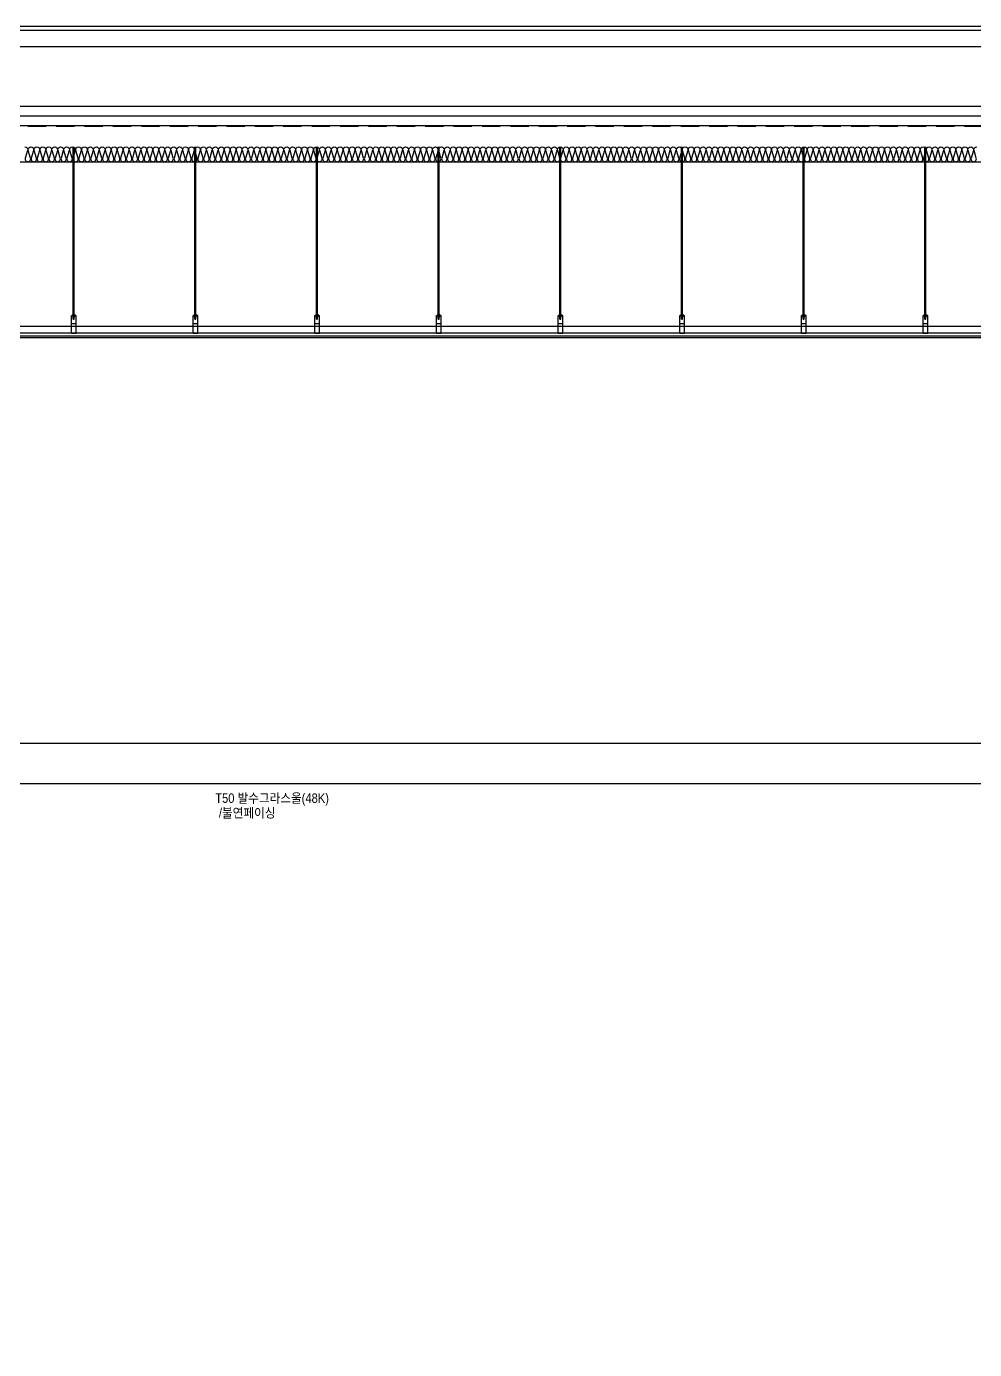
# Model space of a CAD drawing. Header units: millimetres. Extents: x 17311 to 801382, y -242618 to -104888.
# Drawn here: x 95470 to 102484, y -152373 to -142588 of the extents above; entities that cross this region are included whole.
import ezdxf
from ezdxf.enums import TextEntityAlignment as Align

# ---------------------------------------------------------------- set-up
doc = ezdxf.new("R2010")
doc.units = ezdxf.units.MM
doc.header["$LTSCALE"] = 250
doc.linetypes.add('HID', pattern=[2.8, 1.8, -1])
for name, color, linetype in [('A-CEIL', 8, 'Continuous'), ('A-CEIL_EL', 8, 'Continuous'), ('A-ELE-8', 8, 'Continuous'), ('A-FIN', 6, 'Continuous'), ('A-FIN-8', 8, 'Continuous'), ('A-HAT-WIREMESH', 9, 'g_mesh'), ('A-WP', 1, 'HID'), ('ISL', 251, 'Continuous')]:
    doc.layers.add(name, color=color, linetype=linetype)
doc.layers.add('NOPLOT-단열', color=225, linetype='Continuous', plot=False)
doc.styles.add('Gdim', font='')
doc.styles.get('Gdim').set_extended_font_data('Dotum')
doc.linetypes.add('g_mesh', pattern='A,10,-0.8,["X",Gdim,S=0.6,R=0,X=-0.15,Y=-0.3],-0.8', length=11.6)

msp = doc.modelspace()

# ---------------------------------------------------------------- linework, layer by layer
at = {"layer": 'A-CEIL'}
for p, q in [((79229.5, -144876.1), (109372.2, -144876.1, 0)), ((79229.5, -144888.1), (109372.2, -144888.1, 0))]:
    msp.add_line(p, q, dxfattribs=at)
at = {"layer": 'A-CEIL_EL'}
for p, q in [((95815.3, -144752.3), (95815.3, -143478.1)), ((95824.3, -144752.3), (95824.3, -143478.1)), ((96715.3, -144752.3), (96715.3, -143478.1)), ((96724.3, -144752.3), (96724.3, -143478.1)), ((97615.3, -144752.3), (97615.3, -143478.1)), ((97624.3, -144752.3), (97624.3, -143478.1)), ((98515.3, -144752.3), (98515.3, -143478.1)), ((98524.3, -144752.3), (98524.3, -143478.1)), ((99415.3, -144752.3), (99415.3, -143478.1)), ((99424.3, -144752.3), (99424.3, -143478.1)), ((100315.3, -144752.3), (100315.3, -143478.1)), ((100324.3, -144752.3), (100324.3, -143478.1)), ((101215.3, -144752.3), (101215.3, -143478.1)), ((101224.3, -144752.3), (101224.3, -143478.1)), ((102115.3, -144752.3), (102115.3, -143478.1)), ((102124.3, -144752.3), (102124.3, -143478.1)), ((95810.2, -144718.6), (95829.3, -144718.6)), ((95810.2, -144718.6), (95810.2, -144723.6)), ((95829.3, -144718.6), (95829.3, -144723.6)), ((96710.2, -144718.6), (96729.3, -144718.6)), ((96710.2, -144718.6), (96710.2, -144723.6)), ((96729.3, -144718.6), (96729.3, -144723.6)), ((97610.2, -144718.6), (97629.3, -144718.6)), ((97610.2, -144718.6), (97610.2, -144723.6)), ((97629.3, -144718.6), (97629.3, -144723.6)), ((98510.2, -144718.6), (98529.3, -144718.6)), ((98510.2, -144718.6), (98510.2, -144723.6)), ((98529.3, -144718.6), (98529.3, -144723.6)), ((99410.2, -144718.6), (99429.3, -144718.6)), ((99410.2, -144718.6), (99410.2, -144723.6)), ((99429.3, -144718.6), (99429.3, -144723.6)), ((100310.2, -144718.6), (100329.3, -144718.6)), ((100310.2, -144718.6), (100310.2, -144723.6)), ((100329.3, -144718.6), (100329.3, -144723.6)), ((101210.2, -144718.6), (101229.3, -144718.6)), ((101210.2, -144718.6), (101210.2, -144723.6)), ((101229.3, -144718.6), (101229.3, -144723.6)), ((102110.2, -144718.6), (102129.3, -144718.6)), ((102110.2, -144718.6), (102110.2, -144723.6)), ((102129.3, -144718.6), (102129.3, -144723.6)), ((79249.4, -144805.1), (109304.7, -144805.1, 0)), ((95802.3, -144856.3), (95802.3, -144725.1)), ((95802.3, -144725.1), (95837.3, -144725.1)), ((95802.3, -144726.3), (95837.3, -144726.3)), ((95802.3, -144784.6), (95837.3, -144784.6)), ((95802.3, -144805.1), (95837.3, -144805.1)), ((95806.3, -144723.6), (95833.2, -144723.6)), ((95806.3, -144723.6), (95806.3, -144725.1)), ((95806.3, -144726.3), (95806.3, -144727.8)), ((95806.3, -144727.8), (95833.2, -144727.8)), ((95810.2, -144727.8), (95810.2, -144732.8)), ((95810.2, -144732.8), (95829.3, -144732.8)), ((95815.3, -144752.3), (95815.3, -144732.8)), ((95824.3, -144752.3), (95824.3, -144732.8)), ((95829.3, -144727.8), (95829.3, -144732.8)), ((95833.2, -144723.6), (95833.2, -144725.1)), ((95833.2, -144726.3), (95833.2, -144727.8)), ((95837.3, -144856.3), (95837.3, -144725.1)), ((96702.3, -144856.3), (96702.3, -144725.1)), ((96702.3, -144725.1), (96737.3, -144725.1)), ((96702.3, -144726.3), (96737.3, -144726.3)), ((96702.3, -144784.6), (96737.3, -144784.6)), ((96702.3, -144805.1), (96737.3, -144805.1)), ((96706.3, -144723.6), (96733.2, -144723.6)), ((96706.3, -144723.6), (96706.3, -144725.1)), ((96706.3, -144726.3), (96706.3, -144727.8)), ((96706.3, -144727.8), (96733.2, -144727.8)), ((96710.2, -144727.8), (96710.2, -144732.8)), ((96710.2, -144732.8), (96729.3, -144732.8)), ((96715.3, -144752.3), (96715.3, -144732.8)), ((96724.3, -144752.3), (96724.3, -144732.8)), ((96729.3, -144727.8), (96729.3, -144732.8)), ((96733.2, -144723.6), (96733.2, -144725.1)), ((96733.2, -144726.3), (96733.2, -144727.8)), ((96737.3, -144856.3), (96737.3, -144725.1)), ((97602.3, -144856.3), (97602.3, -144725.1)), ((97602.3, -144725.1), (97637.3, -144725.1)), ((97602.3, -144726.3), (97637.3, -144726.3)), ((97602.3, -144784.6), (97637.3, -144784.6)), ((97602.3, -144805.1), (97637.3, -144805.1)), ((97606.3, -144723.6), (97633.2, -144723.6)), ((97606.3, -144723.6), (97606.3, -144725.1)), ((97606.3, -144726.3), (97606.3, -144727.8)), ((97606.3, -144727.8), (97633.2, -144727.8)), ((97610.2, -144727.8), (97610.2, -144732.8)), ((97610.2, -144732.8), (97629.3, -144732.8)), ((97615.3, -144752.3), (97615.3, -144732.8)), ((97624.3, -144752.3), (97624.3, -144732.8)), ((97629.3, -144727.8), (97629.3, -144732.8)), ((97633.2, -144723.6), (97633.2, -144725.1)), ((97633.2, -144726.3), (97633.2, -144727.8)), ((97637.3, -144856.3), (97637.3, -144725.1)), ((98502.3, -144856.3), (98502.3, -144725.1)), ((98502.3, -144725.1), (98537.3, -144725.1)), ((98502.3, -144726.3), (98537.3, -144726.3)), ((98502.3, -144784.6), (98537.3, -144784.6)), ((98502.3, -144805.1), (98537.3, -144805.1)), ((98506.3, -144723.6), (98533.2, -144723.6)), ((98506.3, -144723.6), (98506.3, -144725.1)), ((98506.3, -144726.3), (98506.3, -144727.8)), ((98506.3, -144727.8), (98533.2, -144727.8)), ((98510.2, -144727.8), (98510.2, -144732.8)), ((98510.2, -144732.8), (98529.3, -144732.8)), ((98515.3, -144752.3), (98515.3, -144732.8)), ((98524.3, -144752.3), (98524.3, -144732.8)), ((98529.3, -144727.8), (98529.3, -144732.8)), ((98533.2, -144723.6), (98533.2, -144725.1)), ((98533.2, -144726.3), (98533.2, -144727.8)), ((98537.3, -144856.3), (98537.3, -144725.1)), ((99402.3, -144856.3), (99402.3, -144725.1)), ((99402.3, -144725.1), (99437.3, -144725.1)), ((99402.3, -144726.3), (99437.3, -144726.3)), ((99402.3, -144784.6), (99437.3, -144784.6)), ((99402.3, -144805.1), (99437.3, -144805.1)), ((99406.3, -144723.6), (99433.2, -144723.6)), ((99406.3, -144723.6), (99406.3, -144725.1)), ((99406.3, -144726.3), (99406.3, -144727.8)), ((99406.3, -144727.8), (99433.2, -144727.8)), ((99410.2, -144727.8), (99410.2, -144732.8)), ((99410.2, -144732.8), (99429.3, -144732.8)), ((99415.3, -144752.3), (99415.3, -144732.8)), ((99424.3, -144752.3), (99424.3, -144732.8)), ((99429.3, -144727.8), (99429.3, -144732.8)), ((99433.2, -144723.6), (99433.2, -144725.1)), ((99433.2, -144726.3), (99433.2, -144727.8)), ((99437.3, -144856.3), (99437.3, -144725.1)), ((100302.3, -144856.3), (100302.3, -144725.1)), ((100302.3, -144725.1), (100337.3, -144725.1)), ((100302.3, -144726.3), (100337.3, -144726.3)), ((100302.3, -144784.6), (100337.3, -144784.6)), ((100302.3, -144805.1), (100337.3, -144805.1)), ((100306.3, -144723.6), (100333.2, -144723.6)), ((100306.3, -144723.6), (100306.3, -144725.1)), ((100306.3, -144726.3), (100306.3, -144727.8)), ((100306.3, -144727.8), (100333.2, -144727.8)), ((100310.2, -144727.8), (100310.2, -144732.8)), ((100310.2, -144732.8), (100329.3, -144732.8)), ((100315.3, -144752.3), (100315.3, -144732.8)), ((100324.3, -144752.3), (100324.3, -144732.8)), ((100329.3, -144727.8), (100329.3, -144732.8)), ((100333.2, -144723.6), (100333.2, -144725.1)), ((100333.2, -144726.3), (100333.2, -144727.8)), ((100337.3, -144856.3), (100337.3, -144725.1)), ((101202.3, -144856.3), (101202.3, -144725.1)), ((101202.3, -144725.1), (101237.3, -144725.1)), ((101202.3, -144726.3), (101237.3, -144726.3)), ((101202.3, -144784.6), (101237.3, -144784.6)), ((101202.3, -144805.1), (101237.3, -144805.1)), ((101206.3, -144723.6), (101233.2, -144723.6)), ((101206.3, -144723.6), (101206.3, -144725.1)), ((101206.3, -144726.3), (101206.3, -144727.8)), ((101206.3, -144727.8), (101233.2, -144727.8)), ((101210.2, -144727.8), (101210.2, -144732.8)), ((101210.2, -144732.8), (101229.3, -144732.8)), ((101215.3, -144752.3), (101215.3, -144732.8)), ((101224.3, -144752.3), (101224.3, -144732.8)), ((101229.3, -144727.8), (101229.3, -144732.8)), ((101233.2, -144723.6), (101233.2, -144725.1)), ((101233.2, -144726.3), (101233.2, -144727.8)), ((101237.3, -144856.3), (101237.3, -144725.1)), ((102102.3, -144856.3), (102102.3, -144725.1)), ((102102.3, -144725.1), (102137.3, -144725.1)), ((102102.3, -144726.3), (102137.3, -144726.3)), ((102102.3, -144784.6), (102137.3, -144784.6)), ((102102.3, -144805.1), (102137.3, -144805.1)), ((102106.3, -144723.6), (102133.2, -144723.6)), ((102106.3, -144723.6), (102106.3, -144725.1)), ((102106.3, -144726.3), (102106.3, -144727.8)), ((102106.3, -144727.8), (102133.2, -144727.8)), ((102110.2, -144727.8), (102110.2, -144732.8)), ((102110.2, -144732.8), (102129.3, -144732.8)), ((102115.3, -144752.3), (102115.3, -144732.8)), ((102124.3, -144752.3), (102124.3, -144732.8)), ((102129.3, -144727.8), (102129.3, -144732.8)), ((102133.2, -144723.6), (102133.2, -144725.1)), ((102133.2, -144726.3), (102133.2, -144727.8)), ((102137.3, -144856.3), (102137.3, -144725.1)), ((79249.4, -144855.1), (109304.7, -144855.1, 0)), ((95802.3, -144855.1), (95837.3, -144855.1)), ((95802.3, -144856.3), (95837.3, -144856.3)), ((96702.3, -144855.1), (96737.3, -144855.1)), ((96702.3, -144856.3), (96737.3, -144856.3)), ((97602.3, -144855.1), (97637.3, -144855.1)), ((97602.3, -144856.3), (97637.3, -144856.3)), ((98502.3, -144855.1), (98537.3, -144855.1)), ((98502.3, -144856.3), (98537.3, -144856.3)), ((99402.3, -144855.1), (99437.3, -144855.1)), ((99402.3, -144856.3), (99437.3, -144856.3)), ((100302.3, -144855.1), (100337.3, -144855.1)), ((100302.3, -144856.3), (100337.3, -144856.3)), ((101202.3, -144855.1), (101237.3, -144855.1)), ((101202.3, -144856.3), (101237.3, -144856.3)), ((102102.3, -144855.1), (102137.3, -144855.1)), ((102102.3, -144856.3), (102137.3, -144856.3))]:
    msp.add_line(p, q, dxfattribs=at)
for centre in [(95819.8, -144740.8), (96719.8, -144740.8), (97619.8, -144740.8), (98519.8, -144740.8), (99419.8, -144740.8), (100319.8, -144740.8), (101219.8, -144740.8), (102119.8, -144740.8)]:
    msp.add_arc(centre, 12.4, 248.71498, 291.28502, dxfattribs=at)
at = {"layer": 'A-ELE-8'}
for p, q in [((148495.3, -142588.1), (79345.3, -142588.1)), ((148495.3, -142618.1), (79345.3, -142618.1)), ((148495.3, -142738.1), (79345.3, -142738.1))]:
    msp.add_line(p, q, dxfattribs=at)
at = {"layer": 'A-FIN'}
for p, q in [((79303.3, -143178.1), (148687.3, -143178.1)), ((78876.3, -147888.1), (109395.3, -147888.1))]:
    msp.add_line(p, q, dxfattribs=at)
at = {"layer": 'A-FIN-8'}
msp.add_line((79313.5, -143320.1), (148677, -143320.1), dxfattribs=at)
at = {"layer": 'A-HAT-WIREMESH', "ltscale": 0.6}
msp.add_line((79303.3, -143249.1), (148687.3, -143249.1), dxfattribs=at)
at = {"layer": 'A-WP', "ltscale": 0.3}
msp.add_line((79310.4, -143325.1), (148680.1, -143325.1), dxfattribs=at)
at = {"layer": 'ISL', "elevation": 0}
msp.add_lwpolyline([(95459.3, -143478.1, -0.509267), (95478.7, -143504.8), (95461.8, -143561.5, 1.372593), (95500.7, -143561.5), (95483.8, -143504.8, -0.509267), (95503.3, -143478.1, -0.509267), (95522.7, -143504.8), (95505.8, -143561.5, 1.372593), (95544.7, -143561.5), (95527.8, -143504.8, -0.509267), (95547.3, -143478.1, -0.509267), (95566.7, -143504.8), (95549.8, -143561.5, 1.372593), (95588.7, -143561.5), (95571.8, -143504.8, -0.509267), (95591.3, -143478.1, -0.509267), (95610.7, -143504.8), (95593.8, -143561.5, 1.372593), (95632.7, -143561.5), (95615.8, -143504.8, -0.509267), (95635.3, -143478.1, -0.509267), (95654.7, -143504.8), (95637.8, -143561.5, 1.372593), (95676.7, -143561.5), (95659.8, -143504.8, -0.509267), (95679.3, -143478.1, -0.509267), (95698.7, -143504.8), (95681.8, -143561.5, 1.372593), (95720.7, -143561.5), (95703.8, -143504.8, -0.509267), (95723.3, -143478.1, -0.509267), (95742.7, -143504.8), (95725.8, -143561.5, 1.372593), (95764.7, -143561.5), (95747.8, -143504.8, -0.509267), (95767.3, -143478.1, -0.509267), (95786.7, -143504.8), (95769.8, -143561.5, 1.372593), (95808.7, -143561.5), (95791.8, -143504.8, -0.509267), (95811.3, -143478.1, -0.509267), (95830.7, -143504.8), (95813.8, -143561.5, 1.372593), (95852.7, -143561.5), (95835.8, -143504.8, -0.509267), (95855.3, -143478.1, -0.509267), (95874.7, -143504.8), (95857.8, -143561.5, 1.372593), (95896.7, -143561.5), (95879.8, -143504.8, -0.509267), (95899.3, -143478.1, -0.509267), (95918.7, -143504.8), (95901.8, -143561.5, 1.372593), (95940.7, -143561.5), (95923.8, -143504.8, -0.509267), (95943.3, -143478.1, -0.509267), (95962.7, -143504.8), (95945.8, -143561.5, 1.372593), (95984.7, -143561.5), (95967.8, -143504.8, -0.509267), (95987.3, -143478.1, -0.509267), (96006.7, -143504.8), (95989.8, -143561.5, 1.372593), (96028.7, -143561.5), (96011.8, -143504.8, -0.509267), (96031.3, -143478.1, -0.509267), (96050.7, -143504.8), (96033.8, -143561.5, 1.372593), (96072.7, -143561.5), (96055.8, -143504.8, -0.509267), (96075.3, -143478.1, -0.509267), (96094.7, -143504.8), (96077.8, -143561.5, 1.372593), (96116.7, -143561.5), (96099.8, -143504.8, -0.509267), (96119.3, -143478.1, -0.509267), (96138.7, -143504.8), (96121.8, -143561.5, 1.372593), (96160.7, -143561.5), (96143.8, -143504.8, -0.509267), (96163.3, -143478.1, -0.509267), (96182.7, -143504.8), (96165.8, -143561.5, 1.372593), (96204.7, -143561.5), (96187.8, -143504.8, -0.509267), (96207.3, -143478.1, -0.509267), (96226.7, -143504.8), (96209.8, -143561.5, 1.372593), (96248.7, -143561.5), (96231.8, -143504.8, -0.509267), (96251.3, -143478.1, -0.509267), (96270.7, -143504.8), (96253.8, -143561.5, 1.372593), (96292.7, -143561.5), (96275.8, -143504.8, -0.509267), (96295.3, -143478.1, -0.509267), (96314.7, -143504.8), (96297.8, -143561.5, 1.372593), (96336.7, -143561.5), (96319.8, -143504.8, -0.509267), (96339.3, -143478.1, -0.509267), (96358.7, -143504.8), (96341.8, -143561.5, 1.372593), (96380.7, -143561.5), (96363.8, -143504.8, -0.509267), (96383.3, -143478.1, -0.509267), (96402.7, -143504.8), (96385.8, -143561.5, 1.372593), (96424.7, -143561.5), (96407.8, -143504.8, -0.509267), (96427.3, -143478.1, -0.509267), (96446.7, -143504.8), (96429.8, -143561.5, 1.372593), (96468.7, -143561.5), (96451.8, -143504.8, -0.509267), (96471.3, -143478.1, -0.509267), (96490.7, -143504.8), (96473.8, -143561.5, 1.372593), (96512.7, -143561.5), (96495.8, -143504.8, -0.509267), (96515.3, -143478.1, -0.509267), (96534.7, -143504.8), (96517.8, -143561.5, 1.372593), (96556.7, -143561.5), (96539.8, -143504.8, -0.509267), (96559.3, -143478.1, -0.509267), (96578.7, -143504.8), (96561.8, -143561.5, 1.372593), (96600.7, -143561.5), (96583.8, -143504.8, -0.509267), (96603.3, -143478.1, -0.509267), (96622.7, -143504.8), (96605.8, -143561.5, 1.372593), (96644.7, -143561.5), (96627.8, -143504.8, -0.509267), (96647.3, -143478.1, -0.509267), (96666.7, -143504.8), (96649.8, -143561.5, 1.372593), (96688.7, -143561.5), (96671.8, -143504.8, -0.509267), (96691.3, -143478.1, -0.509267), (96710.7, -143504.8), (96693.8, -143561.5, 1.372593), (96732.7, -143561.5), (96715.8, -143504.8, -0.509267), (96735.3, -143478.1, -0.509267), (96754.7, -143504.8), (96737.8, -143561.5, 1.372593), (96776.7, -143561.5), (96759.8, -143504.8, -0.509267), (96779.3, -143478.1, -0.509267), (96798.7, -143504.8), (96781.8, -143561.5, 1.372593), (96820.7, -143561.5), (96803.8, -143504.8, -0.509267), (96823.3, -143478.1, -0.509267), (96842.7, -143504.8), (96825.8, -143561.5, 1.372593), (96864.7, -143561.5), (96847.8, -143504.8, -0.509267), (96867.3, -143478.1, -0.509267), (96886.7, -143504.8), (96869.8, -143561.5, 1.372593), (96908.7, -143561.5), (96891.8, -143504.8, -0.509267), (96911.3, -143478.1, -0.509267), (96930.7, -143504.8), (96913.8, -143561.5, 1.372593), (96952.7, -143561.5), (96935.8, -143504.8, -0.509267), (96955.3, -143478.1, -0.509267), (96974.7, -143504.8), (96957.8, -143561.5, 1.372593), (96996.7, -143561.5), (96979.8, -143504.8, -0.509267), (96999.3, -143478.1, -0.509267), (97018.7, -143504.8), (97001.8, -143561.5, 1.372593), (97040.7, -143561.5), (97023.8, -143504.8, -0.509267), (97043.3, -143478.1, -0.509267), (97062.7, -143504.8), (97045.8, -143561.5, 1.372593), (97084.7, -143561.5), (97067.8, -143504.8, -0.509267), (97087.3, -143478.1, -0.509267), (97106.7, -143504.8), (97089.8, -143561.5, 1.372593), (97128.7, -143561.5), (97111.8, -143504.8, -0.509267), (97131.3, -143478.1, -0.509267), (97150.7, -143504.8), (97133.8, -143561.5, 1.372593), (97172.7, -143561.5), (97155.8, -143504.8, -0.509267), (97175.3, -143478.1, -0.509267), (97194.7, -143504.8), (97177.8, -143561.5, 1.372593), (97216.7, -143561.5), (97199.8, -143504.8, -0.509267), (97219.3, -143478.1, -0.509267), (97238.7, -143504.8), (97221.8, -143561.5, 1.372593), (97260.7, -143561.5), (97243.8, -143504.8, -0.509267), (97263.3, -143478.1, -0.509267), (97282.7, -143504.8), (97265.8, -143561.5, 1.372593), (97304.7, -143561.5), (97287.8, -143504.8, -0.509267), (97307.3, -143478.1, -0.509267), (97326.7, -143504.8), (97309.8, -143561.5, 1.372593), (97348.7, -143561.5), (97331.8, -143504.8, -0.509267), (97351.3, -143478.1, -0.509267), (97370.7, -143504.8), (97353.8, -143561.5, 1.372593), (97392.7, -143561.5), (97375.8, -143504.8, -0.509267), (97395.3, -143478.1, -0.509267), (97414.7, -143504.8), (97397.8, -143561.5, 1.372593), (97436.7, -143561.5), (97419.8, -143504.8, -0.509267), (97439.3, -143478.1, -0.509267), (97458.7, -143504.8), (97441.8, -143561.5, 1.372593), (97480.7, -143561.5), (97463.8, -143504.8, -0.509267), (97483.3, -143478.1, -0.509267), (97502.7, -143504.8), (97485.8, -143561.5, 1.372593), (97524.7, -143561.5), (97507.8, -143504.8, -0.509267), (97527.3, -143478.1, -0.509267), (97546.7, -143504.8), (97529.8, -143561.5, 1.372593), (97568.7, -143561.5), (97551.8, -143504.8, -0.509267), (97571.3, -143478.1, -0.509267), (97590.7, -143504.8), (97573.8, -143561.5, 1.372593), (97612.7, -143561.5), (97595.8, -143504.8, -0.509267), (97615.3, -143478.1, -0.509267), (97634.7, -143504.8), (97617.8, -143561.5, 1.372593), (97656.7, -143561.5), (97639.8, -143504.8, -0.509267), (97659.3, -143478.1, -0.509267), (97678.7, -143504.8), (97661.8, -143561.5, 1.372593), (97700.7, -143561.5), (97683.8, -143504.8, -0.509267), (97703.3, -143478.1, -0.509267), (97722.7, -143504.8), (97705.8, -143561.5, 1.372593), (97744.7, -143561.5), (97727.8, -143504.8, -0.509267), (97747.3, -143478.1, -0.509267), (97766.7, -143504.8), (97749.8, -143561.5, 1.372593), (97788.7, -143561.5), (97771.8, -143504.8, -0.509267), (97791.3, -143478.1, -0.509267), (97810.7, -143504.8), (97793.8, -143561.5, 1.372593), (97832.7, -143561.5), (97815.8, -143504.8, -0.509267), (97835.3, -143478.1, -0.509267), (97854.7, -143504.8), (97837.8, -143561.5, 1.372593), (97876.7, -143561.5), (97859.8, -143504.8, -0.509267), (97879.3, -143478.1, -0.509267), (97898.7, -143504.8), (97881.8, -143561.5, 1.372593), (97920.7, -143561.5), (97903.8, -143504.8, -0.509267), (97923.3, -143478.1, -0.509267), (97942.7, -143504.8), (97925.8, -143561.5, 1.372593), (97964.7, -143561.5), (97947.8, -143504.8, -0.509267), (97967.3, -143478.1, -0.509267), (97986.7, -143504.8), (97969.8, -143561.5, 1.372593), (98008.7, -143561.5), (97991.8, -143504.8, -0.509267), (98011.3, -143478.1, -0.509267), (98030.7, -143504.8), (98013.8, -143561.5, 1.372593), (98052.7, -143561.5), (98035.8, -143504.8, -0.509267), (98055.3, -143478.1, -0.509267), (98074.7, -143504.8), (98057.8, -143561.5, 1.372593), (98096.7, -143561.5), (98079.8, -143504.8, -0.509267), (98099.3, -143478.1, -0.509267), (98118.7, -143504.8), (98101.8, -143561.5, 1.372593), (98140.7, -143561.5), (98123.8, -143504.8, -0.509267), (98143.3, -143478.1, -0.509267), (98162.7, -143504.8), (98145.8, -143561.5, 1.372593), (98184.7, -143561.5), (98167.8, -143504.8, -0.509267), (98187.3, -143478.1, -0.509267), (98206.7, -143504.8), (98189.8, -143561.5, 1.372593), (98228.7, -143561.5), (98211.8, -143504.8, -0.509267), (98231.3, -143478.1, -0.509267), (98250.7, -143504.8), (98233.8, -143561.5, 1.372593), (98272.7, -143561.5), (98255.8, -143504.8, -0.509267), (98275.3, -143478.1, -0.509267), (98294.7, -143504.8), (98277.8, -143561.5, 1.372593), (98316.7, -143561.5), (98299.8, -143504.8, -0.509267), (98319.3, -143478.1, -0.509267), (98338.7, -143504.8), (98321.8, -143561.5, 1.372593), (98360.7, -143561.5), (98343.8, -143504.8, -0.509267), (98363.3, -143478.1, -0.509267), (98382.7, -143504.8), (98365.8, -143561.5, 1.372593), (98404.7, -143561.5), (98387.8, -143504.8, -0.509267), (98407.3, -143478.1, -0.509267), (98426.7, -143504.8), (98409.8, -143561.5, 1.372593), (98448.7, -143561.5), (98431.8, -143504.8, -0.509267), (98451.3, -143478.1, -0.509267), (98470.7, -143504.8), (98453.8, -143561.5, 1.372593), (98492.7, -143561.5), (98475.8, -143504.8, -0.509267), (98495.3, -143478.1, -0.509267), (98514.7, -143504.8), (98497.8, -143561.5, 1.372593), (98536.7, -143561.5), (98519.8, -143504.8, -0.509267), (98539.3, -143478.1, -0.509267), (98558.7, -143504.8), (98541.8, -143561.5, 1.372593), (98580.7, -143561.5), (98563.8, -143504.8, -0.509267), (98583.3, -143478.1, -0.509267), (98602.7, -143504.8), (98585.8, -143561.5, 1.372593), (98624.7, -143561.5), (98607.8, -143504.8, -0.509267), (98627.3, -143478.1, -0.509267), (98646.7, -143504.8), (98629.8, -143561.5, 1.372593), (98668.7, -143561.5), (98651.8, -143504.8, -0.509267), (98671.3, -143478.1, -0.509267), (98690.7, -143504.8), (98673.8, -143561.5, 1.372593), (98712.7, -143561.5), (98695.8, -143504.8, -0.509267), (98715.3, -143478.1, -0.509267), (98734.7, -143504.8), (98717.8, -143561.5, 1.372593), (98756.7, -143561.5), (98739.8, -143504.8, -0.509267), (98759.3, -143478.1, -0.509267), (98778.7, -143504.8), (98761.8, -143561.5, 1.372593), (98800.7, -143561.5), (98783.8, -143504.8, -0.509267), (98803.3, -143478.1, -0.509267), (98822.7, -143504.8), (98805.8, -143561.5, 1.372593), (98844.7, -143561.5), (98827.8, -143504.8, -0.509267), (98847.3, -143478.1, -0.509267), (98866.7, -143504.8), (98849.8, -143561.5, 1.372593), (98888.7, -143561.5), (98871.8, -143504.8, -0.509267), (98891.3, -143478.1, -0.509267), (98910.7, -143504.8), (98893.8, -143561.5, 1.372593), (98932.7, -143561.5), (98915.8, -143504.8, -0.509267), (98935.3, -143478.1, -0.509267), (98954.7, -143504.8), (98937.8, -143561.5, 1.372593), (98976.7, -143561.5), (98959.8, -143504.8, -0.509267), (98979.3, -143478.1, -0.509267), (98998.7, -143504.8), (98981.8, -143561.5, 1.372593), (99020.7, -143561.5), (99003.8, -143504.8, -0.509267), (99023.3, -143478.1, -0.509267), (99042.7, -143504.8), (99025.8, -143561.5, 1.372593), (99064.7, -143561.5), (99047.8, -143504.8, -0.509267), (99067.3, -143478.1, -0.509267), (99086.7, -143504.8), (99069.8, -143561.5, 1.372593), (99108.7, -143561.5), (99091.8, -143504.8, -0.509267), (99111.3, -143478.1, -0.509267), (99130.7, -143504.8), (99113.8, -143561.5, 1.372593), (99152.7, -143561.5), (99135.8, -143504.8, -0.509267), (99155.3, -143478.1, -0.509267), (99174.7, -143504.8), (99157.8, -143561.5, 1.372593), (99196.7, -143561.5), (99179.8, -143504.8, -0.509267), (99199.3, -143478.1, -0.509267), (99218.7, -143504.8), (99201.8, -143561.5, 1.372593), (99240.7, -143561.5), (99223.8, -143504.8, -0.509267), (99243.3, -143478.1, -0.509267), (99262.7, -143504.8), (99245.8, -143561.5, 1.372593), (99284.7, -143561.5), (99267.8, -143504.8, -0.509267), (99287.3, -143478.1, -0.509267), (99306.7, -143504.8), (99289.8, -143561.5, 1.372593), (99328.7, -143561.5), (99311.8, -143504.8, -0.509267), (99331.3, -143478.1, -0.509267), (99350.7, -143504.8), (99333.8, -143561.5, 1.372593), (99372.7, -143561.5), (99355.8, -143504.8, -0.509267), (99375.3, -143478.1, -0.509267), (99394.7, -143504.8), (99377.8, -143561.5, 1.372593), (99416.7, -143561.5), (99399.8, -143504.8, -0.509267), (99419.3, -143478.1, -0.509267), (99438.7, -143504.8), (99421.8, -143561.5, 1.372593), (99460.7, -143561.5), (99443.8, -143504.8, -0.509267), (99463.3, -143478.1, -0.509267), (99482.7, -143504.8), (99465.8, -143561.5, 1.372593), (99504.7, -143561.5), (99487.8, -143504.8, -0.509267), (99507.3, -143478.1, -0.509267), (99526.7, -143504.8), (99509.8, -143561.5, 1.372593), (99548.7, -143561.5), (99531.8, -143504.8, -0.509267), (99551.3, -143478.1, -0.509267), (99570.7, -143504.8), (99553.8, -143561.5, 1.372593), (99592.7, -143561.5), (99575.8, -143504.8, -0.509267), (99595.3, -143478.1, -0.509267), (99614.7, -143504.8), (99597.8, -143561.5, 1.372593), (99636.7, -143561.5), (99619.8, -143504.8, -0.509267), (99639.3, -143478.1, -0.509267), (99658.7, -143504.8), (99641.8, -143561.5, 1.372593), (99680.7, -143561.5), (99663.8, -143504.8, -0.509267), (99683.3, -143478.1, -0.509267), (99702.7, -143504.8), (99685.8, -143561.5, 1.372593), (99724.7, -143561.5), (99707.8, -143504.8, -0.509267), (99727.3, -143478.1, -0.509267), (99746.7, -143504.8), (99729.8, -143561.5, 1.372593), (99768.7, -143561.5), (99751.8, -143504.8, -0.509267), (99771.3, -143478.1, -0.509267), (99790.7, -143504.8), (99773.8, -143561.5, 1.372593), (99812.7, -143561.5), (99795.8, -143504.8, -0.509267), (99815.3, -143478.1, -0.509267), (99834.7, -143504.8), (99817.8, -143561.5, 1.372593), (99856.7, -143561.5), (99839.8, -143504.8, -0.509267), (99859.3, -143478.1, -0.509267), (99878.7, -143504.8), (99861.8, -143561.5, 1.372593), (99900.7, -143561.5), (99883.8, -143504.8, -0.509267), (99903.3, -143478.1, -0.509267), (99922.7, -143504.8), (99905.8, -143561.5, 1.372593), (99944.7, -143561.5), (99927.8, -143504.8, -0.509267), (99947.3, -143478.1, -0.509267), (99966.7, -143504.8), (99949.8, -143561.5, 1.372593), (99988.7, -143561.5), (99971.8, -143504.8, -0.509267), (99991.3, -143478.1, -0.509267), (100010.7, -143504.8), (99993.8, -143561.5, 1.372593), (100032.7, -143561.5), (100015.8, -143504.8, -0.509267), (100035.3, -143478.1, -0.509267), (100054.7, -143504.8), (100037.8, -143561.5, 1.372593), (100076.7, -143561.5), (100059.8, -143504.8, -0.509267), (100079.3, -143478.1, -0.509267), (100098.7, -143504.8), (100081.8, -143561.5, 1.372593), (100120.7, -143561.5), (100103.8, -143504.8, -0.509267), (100123.3, -143478.1, -0.509267), (100142.7, -143504.8), (100125.8, -143561.5, 1.372593), (100164.7, -143561.5), (100147.8, -143504.8, -0.509267), (100167.3, -143478.1, -0.509267), (100186.7, -143504.8), (100169.8, -143561.5, 1.372593), (100208.7, -143561.5), (100191.8, -143504.8, -0.509267), (100211.3, -143478.1, -0.509267), (100230.7, -143504.8), (100213.8, -143561.5, 1.372593), (100252.7, -143561.5), (100235.8, -143504.8, -0.509267), (100255.3, -143478.1, -0.509267), (100274.7, -143504.8), (100257.8, -143561.5, 1.372593), (100296.7, -143561.5), (100279.8, -143504.8, -0.509267), (100299.3, -143478.1, -0.509267), (100318.7, -143504.8), (100301.8, -143561.5, 1.372593), (100340.7, -143561.5), (100323.8, -143504.8, -0.509267), (100343.3, -143478.1, -0.509267), (100362.7, -143504.8), (100345.8, -143561.5, 1.372593), (100384.7, -143561.5), (100367.8, -143504.8, -0.509267), (100387.3, -143478.1, -0.509267), (100406.7, -143504.8), (100389.8, -143561.5, 1.372593), (100428.7, -143561.5), (100411.8, -143504.8, -0.509267), (100431.3, -143478.1, -0.509267), (100450.7, -143504.8), (100433.8, -143561.5, 1.372593), (100472.7, -143561.5), (100455.8, -143504.8, -0.509267), (100475.3, -143478.1, -0.509267), (100494.7, -143504.8), (100477.8, -143561.5, 1.372593), (100516.7, -143561.5), (100499.8, -143504.8, -0.509267), (100519.3, -143478.1, -0.509267), (100538.7, -143504.8), (100521.8, -143561.5, 1.372593), (100560.7, -143561.5), (100543.8, -143504.8, -0.509267), (100563.3, -143478.1, -0.509267), (100582.7, -143504.8), (100565.8, -143561.5, 1.372593), (100604.7, -143561.5), (100587.8, -143504.8, -0.509267), (100607.3, -143478.1, -0.509267), (100626.7, -143504.8), (100609.8, -143561.5, 1.372593), (100648.7, -143561.5), (100631.8, -143504.8, -0.509267), (100651.3, -143478.1, -0.509267), (100670.7, -143504.8), (100653.8, -143561.5, 1.372593), (100692.7, -143561.5), (100675.8, -143504.8, -0.509267), (100695.3, -143478.1, -0.509267), (100714.7, -143504.8), (100697.8, -143561.5, 1.372593), (100736.7, -143561.5), (100719.8, -143504.8, -0.509267), (100739.3, -143478.1, -0.509267), (100758.7, -143504.8), (100741.8, -143561.5, 1.372593), (100780.7, -143561.5), (100763.8, -143504.8, -0.509267), (100783.3, -143478.1, -0.509267), (100802.7, -143504.8), (100785.8, -143561.5, 1.372593), (100824.7, -143561.5), (100807.8, -143504.8, -0.509267), (100827.3, -143478.1, -0.509267), (100846.7, -143504.8), (100829.8, -143561.5, 1.372593), (100868.7, -143561.5), (100851.8, -143504.8, -0.509267), (100871.3, -143478.1, -0.509267), (100890.7, -143504.8), (100873.8, -143561.5, 1.372593), (100912.7, -143561.5), (100895.8, -143504.8, -0.509267), (100915.3, -143478.1, -0.509267), (100934.7, -143504.8), (100917.8, -143561.5, 1.372593), (100956.7, -143561.5), (100939.8, -143504.8, -0.509267), (100959.3, -143478.1, -0.509267), (100978.7, -143504.8), (100961.8, -143561.5, 1.372593), (101000.7, -143561.5), (100983.8, -143504.8, -0.509267), (101003.3, -143478.1, -0.509267), (101022.7, -143504.8), (101005.8, -143561.5, 1.372593), (101044.7, -143561.5), (101027.8, -143504.8, -0.509267), (101047.3, -143478.1, -0.509267), (101066.7, -143504.8), (101049.8, -143561.5, 1.372593), (101088.7, -143561.5), (101071.8, -143504.8, -0.509267), (101091.3, -143478.1, -0.509267), (101110.7, -143504.8), (101093.8, -143561.5, 1.372593), (101132.7, -143561.5), (101115.8, -143504.8, -0.509267), (101135.3, -143478.1, -0.509267), (101154.7, -143504.8), (101137.8, -143561.5, 1.372593), (101176.7, -143561.5), (101159.8, -143504.8, -0.509267), (101179.3, -143478.1, -0.509267), (101198.7, -143504.8), (101181.8, -143561.5, 1.372593), (101220.7, -143561.5), (101203.8, -143504.8, -0.509267), (101223.3, -143478.1, -0.509267), (101242.7, -143504.8), (101225.8, -143561.5, 1.372593), (101264.7, -143561.5), (101247.8, -143504.8, -0.509267), (101267.3, -143478.1, -0.509267), (101286.7, -143504.8), (101269.8, -143561.5, 1.372593), (101308.7, -143561.5), (101291.8, -143504.8, -0.509267), (101311.3, -143478.1, -0.509267), (101330.7, -143504.8), (101313.8, -143561.5, 1.372593), (101352.7, -143561.5), (101335.8, -143504.8, -0.509267), (101355.3, -143478.1, -0.509267), (101374.7, -143504.8), (101357.8, -143561.5, 1.372593), (101396.7, -143561.5), (101379.8, -143504.8, -0.509267), (101399.3, -143478.1, -0.509267), (101418.7, -143504.8), (101401.8, -143561.5, 1.372593), (101440.7, -143561.5), (101423.8, -143504.8, -0.509267), (101443.3, -143478.1, -0.509267), (101462.7, -143504.8), (101445.8, -143561.5, 1.372593), (101484.7, -143561.5), (101467.8, -143504.8, -0.509267), (101487.3, -143478.1, -0.509267), (101506.7, -143504.8), (101489.8, -143561.5, 1.372593), (101528.7, -143561.5), (101511.8, -143504.8, -0.509267), (101531.3, -143478.1, -0.509267), (101550.7, -143504.8), (101533.8, -143561.5, 1.372593), (101572.7, -143561.5), (101555.8, -143504.8, -0.509267), (101575.3, -143478.1, -0.509267), (101594.7, -143504.8), (101577.8, -143561.5, 1.372593), (101616.7, -143561.5), (101599.8, -143504.8, -0.509267), (101619.3, -143478.1, -0.509267), (101638.7, -143504.8), (101621.8, -143561.5, 1.372593), (101660.7, -143561.5), (101643.8, -143504.8, -0.509267), (101663.3, -143478.1, -0.509267), (101682.7, -143504.8), (101665.8, -143561.5, 1.372593), (101704.7, -143561.5), (101687.8, -143504.8, -0.509267), (101707.3, -143478.1, -0.509267), (101726.7, -143504.8), (101709.8, -143561.5, 1.372593), (101748.7, -143561.5), (101731.8, -143504.8, -0.509267), (101751.3, -143478.1, -0.509267), (101770.7, -143504.8), (101753.8, -143561.5, 1.372593), (101792.7, -143561.5), (101775.8, -143504.8, -0.509267), (101795.3, -143478.1, -0.509267), (101814.7, -143504.8), (101797.8, -143561.5, 1.372593), (101836.7, -143561.5), (101819.8, -143504.8, -0.509267), (101839.3, -143478.1, -0.509267), (101858.7, -143504.8), (101841.8, -143561.5, 1.372593), (101880.7, -143561.5), (101863.8, -143504.8, -0.509267), (101883.3, -143478.1, -0.509267), (101902.7, -143504.8), (101885.8, -143561.5, 1.372593), (101924.7, -143561.5), (101907.8, -143504.8, -0.509267), (101927.3, -143478.1, -0.509267), (101946.7, -143504.8), (101929.8, -143561.5, 1.372593), (101968.7, -143561.5), (101951.8, -143504.8, -0.509267), (101971.3, -143478.1, -0.509267), (101990.7, -143504.8), (101973.8, -143561.5, 1.372593), (102012.7, -143561.5), (101995.8, -143504.8, -0.509267), (102015.3, -143478.1, -0.509267), (102034.7, -143504.8), (102017.8, -143561.5, 1.372593), (102056.7, -143561.5), (102039.8, -143504.8, -0.509267), (102059.3, -143478.1, -0.509267), (102078.7, -143504.8), (102061.8, -143561.5, 1.372593), (102100.7, -143561.5), (102083.8, -143504.8, -0.509267), (102103.3, -143478.1, -0.509267), (102122.7, -143504.8), (102105.8, -143561.5, 1.372593), (102144.7, -143561.5), (102127.8, -143504.8, -0.509267), (102147.3, -143478.1, -0.509267), (102166.7, -143504.8), (102149.8, -143561.5, 1.372593), (102188.7, -143561.5), (102171.8, -143504.8, -0.509267), (102191.3, -143478.1, -0.509267), (102210.7, -143504.8), (102193.8, -143561.5, 1.372593), (102232.7, -143561.5), (102215.8, -143504.8, -0.509267), (102235.3, -143478.1, -0.509267), (102254.7, -143504.8), (102237.8, -143561.5, 1.372593), (102276.7, -143561.5), (102259.8, -143504.8, -0.509267), (102279.3, -143478.1, -0.509267), (102298.7, -143504.8), (102281.8, -143561.5, 1.372593), (102320.7, -143561.5), (102303.8, -143504.8, -0.509267), (102323.3, -143478.1, -0.509267), (102342.7, -143504.8), (102325.8, -143561.5, 1.372593), (102364.7, -143561.5), (102347.8, -143504.8, -0.509267), (102367.3, -143478.1, -0.509267), (102386.7, -143504.8), (102369.8, -143561.5, 1.372593), (102408.7, -143561.5), (102391.8, -143504.8, -0.509267), (102411.3, -143478.1, -0.509267), (102430.7, -143504.8), (102413.8, -143561.5, 1.372593), (102452.7, -143561.5), (102435.8, -143504.8, -0.509267), (102455.3, -143478.1, -0.509267), (102474.7, -143504.8), (102457.8, -143561.5, 1.372593), (102496.7, -143561.5), (102479.8, -143504.8, -0.509267), (102499.3, -143478.1, -0.509267)], format="xyb", dxfattribs=at)
for points in [[(95195.3, -143588.1), (105395.3, -143588.1)], [(91545.3, -155463.1), (91545.3, -148188.1), (94545.3, -148188.1), (94545.3, -148738.1), (95245.3, -148738.1), (95245.3, -148188.1), (105345.3, -148188.1), (105345.3, -148738.1), (106045.3, -148738.1), (106045.3, -148188.1), (116145.3, -148188.1), (116145.3, -148738.1), (116845.3, -148738.1), (116845.3, -148188.1), (126945.3, -148188.1), (126945.3, -148738.1), (127645.3, -148738.1), (127645.3, -148188.1), (134445.3, -148188.1), (134445.3, -156138.1), (134495.3, -156138.1)]]:
    msp.add_lwpolyline(points, dxfattribs=at)

# ---------------------------------------------------------------- texts
at = {"layer": 'NOPLOT-단열', "style": 'Gdim', "width": 0.9}
for s, p in [('T50 발수그라스울(48K)', (97287.3, -148295.1)), ('/불연페이싱', (97102.9, -148404.4))]:
    msp.add_text(s, height=70, dxfattribs=at).set_placement(p, align=Align.MIDDLE_CENTER)

doc.saveas('drawing.dxf')
